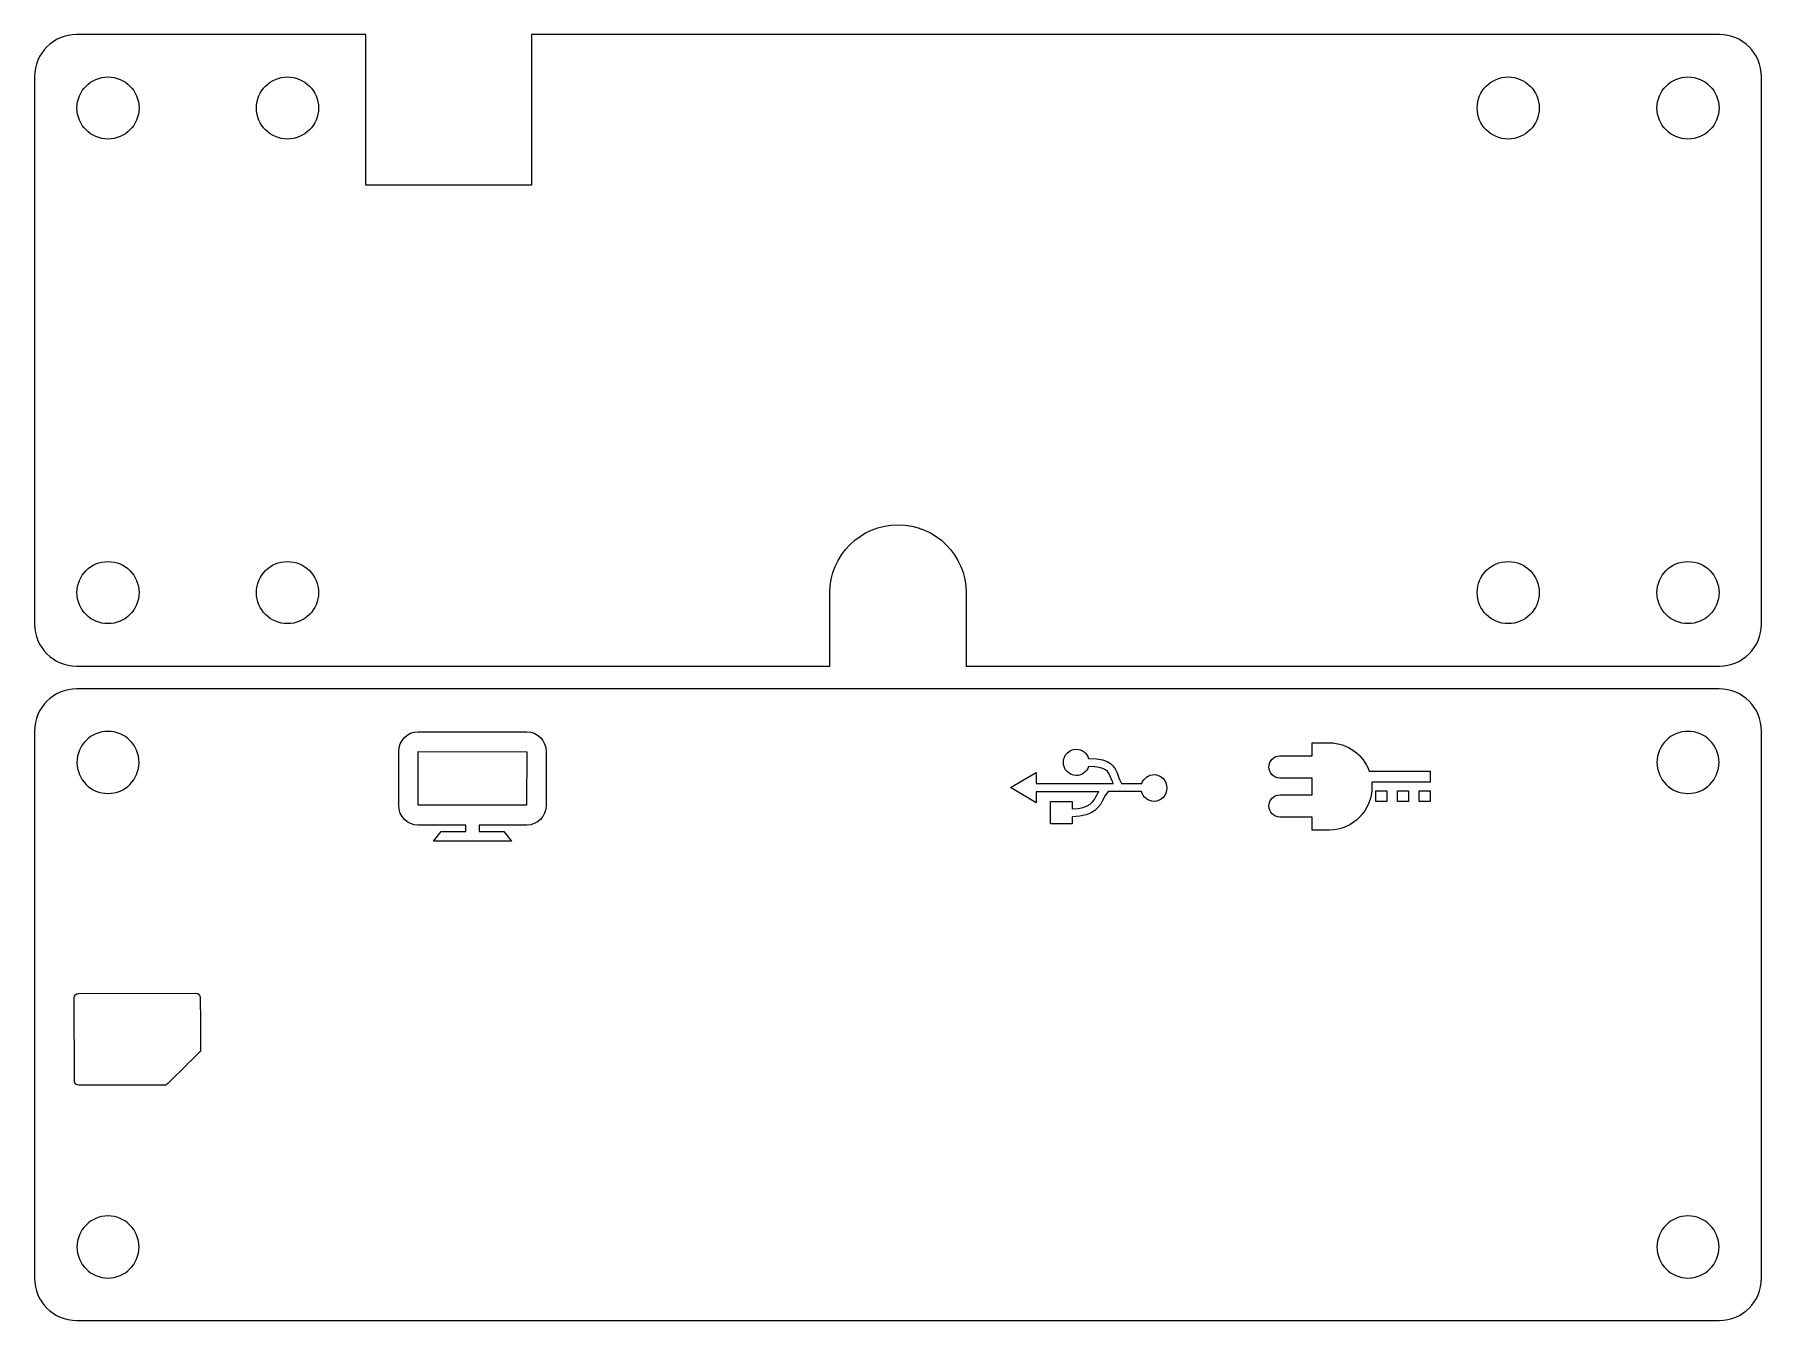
# Model space of a CAD drawing. Extents: x 10 to 159, y 11 to 264.
# Drawn here: x 64 to 145.9, y 141 to 202.1 of the extents above; entities that cross this region are included whole.
import ezdxf

# ---------------------------------------------------------------- set-up
doc = ezdxf.new("R2010")
doc.units = 0
doc.layers.add('Layer_1', color=7, linetype='CONTINUOUS')

msp = doc.modelspace()

# ---------------------------------------------------------------- linework, layer by layer
at = {"layer": 'Layer_1', "color": 6}
for points in [[(143.925739, 202.053177), (87.54303, 202.053177), (87.54303, 194.900608), (79.676086, 194.900608), (79.676086, 202.053177), (65.95303, 202.053177)], [(63.959836, 200.051163), (63.959836, 174.086719)], [(145.918933, 174.086719), (145.918933, 200.051163)], [(65.95303, 172.093524), (101.707058, 172.093524), (101.707058, 175.524288)], [(108.171711, 175.524288), (108.171711, 172.093524), (143.925739, 172.093524)], [(143.921912, 171.00807), (65.95719, 171.00807)], [(143.921912, 171.00807), (143.921912, 171.00807)], [(63.957189, 169.008071), (63.957189, 143.046671)], [(145.921911, 143.046671), (145.921911, 169.008071)], [(65.95719, 141.04667), (143.921912, 141.04667)]]:
    msp.add_lwpolyline(points, dxfattribs=at)
at = {"layer": 'Layer_1', "color": 4}
for points in [[(67.444453, 197.095), (67.444453, 197.095)], [(75.961327, 197.095), (75.961327, 197.095)], [(133.902339, 197.095), (133.902339, 197.095)], [(142.434284, 197.095), (142.434284, 197.095)], [(67.444453, 174.105223), (67.444453, 174.105223)], [(75.961327, 174.105223), (75.961327, 174.105223)], [(133.902339, 174.105223), (133.902339, 174.105223)], [(142.434284, 174.105223), (142.434284, 174.105223)], [(67.444818, 166.049017), (67.444818, 166.049017)], [(142.434652, 166.049017), (142.434652, 166.049017)], [(67.444818, 143.05924), (67.444818, 143.05924)], [(142.434652, 143.05924), (142.434652, 143.05924)]]:
    msp.add_lwpolyline(points, dxfattribs=at)
at = {"layer": 'Layer_1', "color": 1}
for points in [[(82.16265, 168.979067), (87.320967, 168.979067)], [(81.245569, 165.487095), (81.245569, 168.03577)], [(82.171613, 165.495386), (82.171613, 168.035773), (87.320967, 168.026855), (87.31202, 165.487095), (82.171613, 165.495392)], [(88.238048, 168.035773), (88.238048, 165.487097)], [(123.059563, 167.836293), (124.603318, 167.836293), (124.603318, 168.450126), (125.411532, 168.450126), (125.411532, 168.449844)], [(114.465221, 166.13132), (111.501747, 166.13132), (111.4928, 165.602154), (110.284243, 166.334591), (111.501747, 167.040146), (111.501747, 166.51994), (115.15254, 166.528181)], [(115.549415, 166.528195), (116.511262, 166.528195)], [(123.059563, 165.98562), (124.603318, 165.98562), (124.603318, 166.77937), (123.059563, 166.77937)], [(127.307713, 167.09934), (130.193082, 167.09934), (130.193082, 166.590987), (127.424129, 166.590987)], [(113.212578, 164.940695), (113.212578, 164.614128), (112.171497, 164.614128), (112.171497, 165.672461), (113.212578, 165.672461), (113.212578, 165.311394)], [(116.493341, 166.140281), (114.949938, 166.140281)], [(128.134096, 165.664979), (127.622921, 165.664979), (127.622921, 166.175801), (128.134096, 166.175801), (128.134096, 165.664979), (128.134096, 165.664979)], [(128.649151, 166.172626), (129.163501, 166.172626), (129.163501, 165.665685), (128.649151, 165.665685), (128.649151, 166.172626), (128.649151, 166.172626)], [(129.678557, 166.172626), (130.192907, 166.172626), (130.192907, 165.665685), (129.678557, 165.665685), (129.678557, 166.172626), (129.678557, 166.172626)], [(125.421763, 164.314159), (125.411885, 164.314159), (124.603671, 164.314159), (124.603671, 164.928345), (123.059915, 164.928345)], [(87.320967, 164.543168), (85.055148, 164.543168), (85.055148, 164.244114), (86.227497, 164.244117), (86.598198, 163.785224), (82.885421, 163.785221), (83.264728, 164.244114), (84.428824, 164.244117), (84.428824, 164.543168), (82.16265, 164.543168)], [(66.045977, 156.55287), (71.619866, 156.570509)], [(65.851964, 152.399265), (65.834325, 156.350023), (65.834311, 156.350023)], [(70.153383, 152.204884), (66.06363, 152.204884)]]:
    msp.add_lwpolyline(points, dxfattribs=at)
at = {"layer": 'Layer_1', "color": 6}
for points in [[(65.95303, 202.053177), (64.845032, 202.053177), (63.959836, 201.159162), (63.959836, 200.051163)], [(145.918933, 200.051163), (145.918933, 201.159162), (145.033738, 202.053177), (143.925739, 202.053177)], [(101.707058, 175.568386), (101.707058, 177.347029), (103.160836, 178.796302), (104.943794, 178.796302)], [(104.943794, 178.796302), (106.726753, 178.796302), (108.171711, 177.347029), (108.171711, 175.568386)], [(101.707058, 175.524288), (101.706855, 175.539218), (101.707058, 175.553408), (101.707058, 175.568386)], [(108.171711, 175.568386), (108.171711, 175.5534), (108.171914, 175.539218), (108.171711, 175.524288)], [(63.959836, 174.086719), (63.959836, 172.97872), (64.845032, 172.093524), (65.95303, 172.093524)], [(143.925739, 172.093524), (145.033738, 172.093524), (145.918933, 172.97872), (145.918933, 174.086719)], [(65.95719, 171.00807), (64.849189, 171.00807), (63.957189, 170.11607), (63.957189, 169.008071)], [(145.921911, 169.008071), (145.921911, 170.11607), (145.029911, 171.00807), (143.921912, 171.00807)], [(63.957189, 143.046671), (63.957189, 141.93867), (64.849189, 141.04667), (65.95719, 141.04667)], [(143.921912, 141.04667), (145.029911, 141.04667), (145.921911, 141.93867), (145.921911, 143.046671)]]:
    msp.add_open_spline(points, degree=3, dxfattribs=at)
at = {"layer": 'Layer_1', "color": 4}
for points in [[(65.971214, 198.56824), (65.971214, 199.381888), (66.630806, 200.04148), (67.444453, 200.04148)], [(67.444453, 200.04148), (68.2581, 200.04148), (68.917692, 199.381888), (68.917692, 198.56824)], [(74.488088, 198.56824), (74.488088, 199.381888), (75.14768, 200.04148), (75.961327, 200.04148)], [(75.961327, 200.04148), (76.774974, 200.04148), (77.434566, 199.381888), (77.434566, 198.56824)], [(132.4291, 198.56824), (132.4291, 199.381888), (133.088693, 200.04148), (133.902339, 200.04148)], [(133.902339, 200.04148), (134.715986, 200.04148), (135.375579, 199.381888), (135.375579, 198.56824)], [(140.961045, 198.56824), (140.961045, 199.381888), (141.620637, 200.04148), (142.434284, 200.04148)], [(142.434284, 200.04148), (143.247931, 200.04148), (143.907523, 199.381888), (143.907523, 198.56824)], [(67.444453, 197.095), (66.630806, 197.095), (65.971214, 197.754592), (65.971214, 198.56824)], [(68.917692, 198.56824), (68.917692, 197.754592), (68.2581, 197.095), (67.444453, 197.095)], [(75.961327, 197.095), (75.14768, 197.095), (74.488088, 197.754592), (74.488088, 198.56824)], [(77.434566, 198.56824), (77.434566, 197.754592), (76.774974, 197.095), (75.961327, 197.095)], [(133.902339, 197.095), (133.088693, 197.095), (132.4291, 197.754592), (132.4291, 198.56824)], [(135.375579, 198.56824), (135.375579, 197.754592), (134.715986, 197.095), (133.902339, 197.095)], [(142.434284, 197.095), (141.620637, 197.095), (140.961045, 197.754592), (140.961045, 198.56824)], [(143.907523, 198.56824), (143.907523, 197.754592), (143.247931, 197.095), (142.434284, 197.095)], [(65.971214, 175.578463), (65.971214, 176.392111), (66.630806, 177.051703), (67.444453, 177.051703)], [(67.444453, 177.051703), (68.2581, 177.051703), (68.917692, 176.392111), (68.917692, 175.578463)], [(74.488088, 175.578463), (74.488088, 176.392111), (75.14768, 177.051703), (75.961327, 177.051703)], [(75.961327, 177.051703), (76.774974, 177.051703), (77.434566, 176.392111), (77.434566, 175.578463)], [(132.4291, 175.578463), (132.4291, 176.392111), (133.088693, 177.051703), (133.902339, 177.051703)], [(133.902339, 177.051703), (134.715986, 177.051703), (135.375579, 176.392111), (135.375579, 175.578463)], [(140.961045, 175.578463), (140.961045, 176.392111), (141.620637, 177.051703), (142.434284, 177.051703)], [(142.434284, 177.051703), (143.247931, 177.051703), (143.907523, 176.392111), (143.907523, 175.578463)], [(67.444453, 174.105223), (66.630806, 174.105223), (65.971214, 174.764815), (65.971214, 175.578463)], [(68.917692, 175.578463), (68.917692, 174.764815), (68.2581, 174.105223), (67.444453, 174.105223)], [(75.961327, 174.105223), (75.14768, 174.105223), (74.488088, 174.764815), (74.488088, 175.578463)], [(77.434566, 175.578463), (77.434566, 174.764815), (76.774974, 174.105223), (75.961327, 174.105223)], [(133.902339, 174.105223), (133.088693, 174.105223), (132.4291, 174.764815), (132.4291, 175.578463)], [(135.375579, 175.578463), (135.375579, 174.764815), (134.715986, 174.105223), (133.902339, 174.105223)], [(142.434284, 174.105223), (141.620637, 174.105223), (140.961045, 174.764815), (140.961045, 175.578463)], [(143.907523, 175.578463), (143.907523, 174.764815), (143.247931, 174.105223), (142.434284, 174.105223)], [(67.444818, 168.995497), (66.631171, 168.995497), (65.971579, 168.335905), (65.971579, 167.522257)], [(68.918057, 167.522257), (68.918057, 168.335905), (68.258465, 168.995497), (67.444818, 168.995497)], [(142.434652, 168.995497), (141.621005, 168.995497), (140.961413, 168.335905), (140.961413, 167.522257)], [(143.907891, 167.522257), (143.907891, 168.335905), (143.248299, 168.995497), (142.434652, 168.995497)], [(65.971579, 167.522257), (65.971579, 166.708609), (66.631171, 166.049017), (67.444818, 166.049017)], [(67.444818, 166.049017), (68.258465, 166.049017), (68.918057, 166.708609), (68.918057, 167.522257)], [(140.961413, 167.522257), (140.961413, 166.708609), (141.621005, 166.049017), (142.434652, 166.049017)], [(142.434652, 166.049017), (143.248299, 166.049017), (143.907891, 166.708609), (143.907891, 167.522257)], [(67.444818, 146.00572), (66.631171, 146.00572), (65.971579, 145.346128), (65.971579, 144.53248)], [(68.918057, 144.53248), (68.918057, 145.346128), (68.258465, 146.00572), (67.444818, 146.00572)], [(142.434652, 146.00572), (141.621005, 146.00572), (140.961413, 145.346128), (140.961413, 144.53248)], [(143.907891, 144.53248), (143.907891, 145.346128), (143.248299, 146.00572), (142.434652, 146.00572)], [(65.971579, 144.53248), (65.971579, 143.718832), (66.631171, 143.05924), (67.444818, 143.05924)], [(67.444818, 143.05924), (68.258465, 143.05924), (68.918057, 143.718832), (68.918057, 144.53248)], [(140.961413, 144.53248), (140.961413, 143.718832), (141.621005, 143.05924), (142.434652, 143.05924)], [(142.434652, 143.05924), (143.248299, 143.05924), (143.907891, 143.718832), (143.907891, 144.53248)]]:
    msp.add_open_spline(points, degree=3, dxfattribs=at)
at = {"layer": 'Layer_1', "color": 1}
for points in [[(81.245569, 168.035773), (81.245569, 168.55531), (81.657932, 168.979067), (82.16265, 168.979067)], [(87.320967, 168.979067), (87.82604, 168.979067), (88.238048, 168.55531), (88.238048, 168.035773)], [(112.789527, 167.525216), (112.789527, 167.869739), (113.063074, 168.15016), (113.397927, 168.15016)], [(113.397927, 168.15016), (113.678352, 168.15016), (113.916756, 167.962062), (113.989115, 167.700936)], [(125.411532, 168.449844), (125.415427, 168.449844), (125.418588, 168.450126), (125.42141, 168.450126)], [(125.42141, 168.450126), (126.286421, 168.450126), (127.022315, 167.887798), (127.307713, 167.09934)], [(113.397927, 166.898894), (113.063074, 166.898894), (112.789527, 167.180021), (112.789527, 167.525216)], [(113.980152, 167.330237), (113.902292, 167.07874), (113.672177, 166.898894), (113.397927, 166.898894)], [(115.064342, 166.748681), (114.93064, 167.095287), (114.840402, 167.325403), (113.980152, 167.330237)], [(113.989115, 167.700936), (115.08431, 167.694727), (115.203515, 167.363996), (115.390591, 166.880973)], [(122.545213, 167.307831), (122.545213, 167.599579), (122.775576, 167.836293), (123.059563, 167.836293)], [(123.059563, 166.77937), (122.775929, 166.77937), (122.545213, 167.015026), (122.545213, 167.307831)], [(115.15254, 166.528195), (115.118744, 166.604678), (115.091193, 166.679114), (115.064342, 166.748681)], [(115.390591, 166.880973), (115.432609, 166.771437), (115.481185, 166.652901), (115.549415, 166.528195)], [(116.511262, 166.528195), (116.597726, 166.767977), (116.828903, 166.94232), (117.092465, 166.94232)], [(117.092465, 166.94232), (117.432825, 166.94232), (117.701534, 166.657064), (117.701534, 166.307038)], [(127.424129, 166.590987), (127.431185, 166.522901), (127.434007, 166.453051), (127.434007, 166.382495)], [(113.212578, 165.311394), (114.053882, 165.325195), (114.242689, 165.698637), (114.394242, 165.999029)], [(114.711884, 165.8316), (114.516196, 165.443686), (114.27024, 164.954488), (113.212578, 164.940695)], [(114.394242, 165.999029), (114.418372, 166.045878), (114.441797, 166.088598), (114.465221, 166.13132)], [(114.949938, 166.140281), (114.841074, 166.097561), (114.78216, 165.971475), (114.711884, 165.8316)], [(117.092465, 165.672461), (116.809255, 165.672461), (116.563651, 165.872946), (116.493341, 166.140281)], [(117.701534, 166.307038), (117.701534, 165.957683), (117.432469, 165.672461), (117.092465, 165.672461)], [(122.545565, 165.456806), (122.545565, 165.749259), (122.775576, 165.98562), (123.059563, 165.98562)], [(127.434007, 166.382495), (127.434007, 165.240201), (126.533365, 164.314159), (125.421763, 164.314159)], [(82.16265, 164.543168), (81.657932, 164.543168), (81.245569, 164.967594), (81.245569, 165.487095)], [(88.238048, 165.487095), (88.238048, 164.967594), (87.82604, 164.543168), (87.320967, 164.543168)], [(123.059915, 164.928345), (122.775929, 164.928345), (122.545565, 165.164706), (122.545565, 165.456806)], [(65.834311, 156.350023), (65.834311, 156.461148), (65.931325, 156.552518), (66.045977, 156.55287)], [(71.619866, 156.570509), (71.734519, 156.570509), (71.821655, 156.47914), (71.822714, 156.367662)], [(71.822714, 156.367662), (71.822714, 156.367662), (71.840352, 153.888693), (71.840352, 153.838245)], [(71.813908, 153.794854), (71.684439, 153.669265), (70.230642, 152.239456), (70.223939, 152.231695)], [(71.840352, 153.838245), (71.840352, 153.826618), (71.830136, 153.810023), (71.813908, 153.794854)], [(66.06363, 152.204884), (65.94933, 152.204884), (65.852669, 152.287081), (65.851964, 152.399265)], [(70.223939, 152.231695), (70.205933, 152.212645), (70.153383, 152.204884), (70.153383, 152.204884)]]:
    msp.add_open_spline(points, degree=3, dxfattribs=at)

doc.saveas('drawing.dxf')
